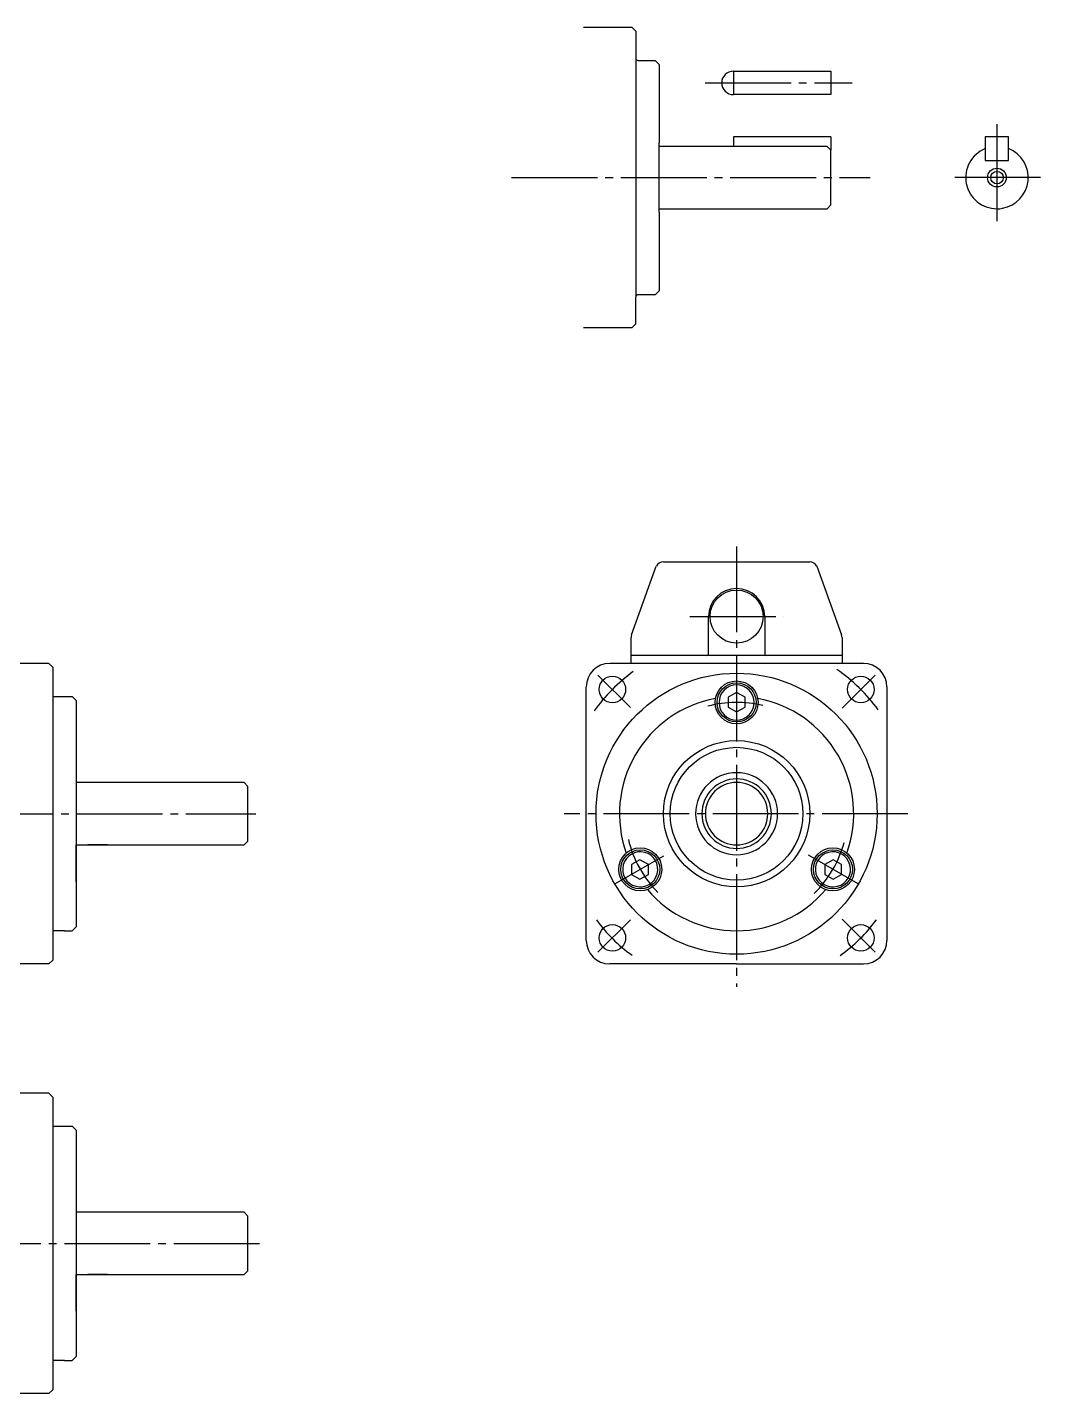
# Model space of a CAD drawing. Extents: x -147 to 165, y -93 to 97.
# Drawn here: x 34.9 to 164.7, y -86.8 to 88.2 of the extents above; entities that cross this region are included whole.
import ezdxf

# ---------------------------------------------------------------- set-up
doc = ezdxf.new("R2010")
doc.units = 0
doc.linetypes.add('DASH_CENTER', pattern=[14, 11, -1, 1, -1])
doc.layers.get('0').update_dxf_attribs({"linetype": 'CONTINUOUS'})

msp = doc.modelspace()

# ---------------------------------------------------------------- linework, layer by layer
at = {"color": 7, "linetype": 'CONTINUOUS'}
for p, q in [((106.16, 88.23), (112.36, 88.23)), ((112.86, 87.73), (112.36, 88.23)), ((112.86, 87.73), (112.86, 84.28)), ((112.86, 84.28), (112.86, 53.68)), ((113.16, 83.98), (115.36, 83.98)), ((115.86, 83.48), (115.36, 83.98)), ((115.86, 83.48), (115.86, 73.43)), ((125.36, 82.61), (137.86, 82.61)), ((125.36, 82.61), (125.36, 79.61)), ((137.86, 82.61), (137.86, 79.61)), ((137.86, 79.61), (125.36, 79.61)), ((125.36, 74.18), (125.36, 72.98)), ((137.86, 74.18), (125.36, 74.18)), ((137.86, 74.18), (137.86, 72.48)), ((157.61, 74.18), (157.61, 72.68)), ((160.61, 74.18), (157.61, 74.18)), ((160.61, 72.68), (160.61, 74.18)), ((115.86, 64.53), (115.86, 73.43)), ((137.36, 72.98), (115.86, 72.98)), ((137.36, 72.98), (137.86, 72.48)), ((137.86, 65.48), (137.86, 72.48)), ((157.61, 72.68), (157.61, 71.18)), ((160.61, 71.18), (160.61, 72.68)), ((157.61, 71.18), (160.61, 71.18)), ((115.86, 64.98), (137.36, 64.98)), ((137.86, 65.48), (137.36, 64.98)), ((115.86, 64.53), (115.86, 54.48)), ((115.36, 53.98), (115.86, 54.48)), ((112.86, 50.23), (112.86, 53.68)), ((115.36, 53.98), (113.16, 53.98)), ((112.36, 49.73), (106.16, 49.73)), ((112.36, 49.73), (112.86, 50.23)), ((116.39, 19.75), (135.15, 19.75)), ((112.33, 10.41), (115.49, 19.2)), ((112.33, 10.41), (115.49, 19.2)), ((136.04, 19.2), (139.21, 10.41)), ((122.17, 7.95), (122.17, 12.75)), ((129.37, 12.75), (129.37, 7.95)), ((112.27, 6.75), (112.27, 10.08)), ((139.27, 10.08), (139.27, 6.75)), ((121.97, 7.75), (112.27, 7.75)), ((129.57, 7.75), (121.97, 7.75)), ((139.27, 7.75), (129.57, 7.75)), ((37.69, 6.75), (-11.81, 6.75)), ((37.69, 6.75), (38.19, 6.25)), ((38.19, 6.25), (38.19, -31.25)), ((125.77, 6.75), (109.52, 6.75)), ((142.02, 6.75), (125.77, 6.75)), ((106.52, -12.5), (106.52, 3.75)), ((145.02, 3.75), (145.02, -28.75)), ((38.19, 2.5), (40.69, 2.5)), ((41.19, 2), (40.69, 2.5)), ((41.19, 2), (40.69, 2.5)), ((41.19, 2), (41.19, -27)), ((125.77, 3.03), (124.69, 2.41)), ((124.69, 2.41), (124.69, 1.16)), ((126.85, 2.41), (125.77, 3.03)), ((126.85, 1.16), (126.85, 2.41)), ((124.69, 1.16), (125.77, 0.53)), ((125.77, 0.53), (126.85, 1.16)), ((62.69, -8.5), (41.19, -8.5)), ((62.69, -8.5), (63.19, -9)), ((63.19, -16), (63.19, -9)), ((106.52, -28.75), (106.52, -12.5)), ((41.19, -21.2), (41.19, -16.5)), ((41.19, -16.5), (62.69, -16.5)), ((45.2, -16.5), (42.69, -16.5)), ((63.19, -16), (62.69, -16.5)), ((113.4, -18.39), (112.32, -19.02)), ((112.32, -19.02), (112.32, -20.27)), ((114.48, -19.02), (113.4, -18.39)), ((114.48, -20.27), (114.48, -19.02)), ((138.14, -18.39), (137.05, -19.02)), ((137.05, -19.02), (137.05, -20.27)), ((139.22, -19.02), (138.14, -18.39)), ((139.22, -20.27), (139.22, -19.02)), ((112.32, -20.27), (113.4, -20.89)), ((113.4, -20.89), (114.48, -20.27)), ((137.05, -20.27), (138.14, -20.89)), ((138.14, -20.89), (139.22, -20.27)), ((39.69, -27.5), (38.19, -27.5)), ((39.69, -27.5), (40.69, -27.5)), ((40.69, -27.5), (41.19, -27)), ((38.19, -31.25), (37.69, -31.75)), ((37.69, -31.75), (-59.3, -31.75)), ((125.77, -31.75), (109.52, -31.75)), ((125.77, -31.75), (142.02, -31.75)), ((37.69, -48.29), (-11.81, -48.29)), ((37.69, -48.29), (38.19, -48.79)), ((38.19, -48.79), (38.19, -86.29)), ((38.19, -52.54), (40.69, -52.54)), ((41.19, -53.04), (40.69, -52.54)), ((41.19, -53.04), (40.69, -52.54)), ((41.19, -53.04), (41.19, -82.04)), ((62.69, -63.54), (41.19, -63.54)), ((62.69, -63.54), (63.19, -64.04)), ((63.19, -71.04), (63.19, -64.04)), ((41.19, -71.54), (62.69, -71.54)), ((41.19, -76.24), (41.19, -71.54)), ((45.2, -71.54), (42.69, -71.54)), ((63.19, -71.04), (62.69, -71.54)), ((40.69, -82.54), (41.19, -82.04)), ((39.69, -82.54), (38.19, -82.54)), ((39.69, -82.54), (40.69, -82.54)), ((37.69, -86.79), (-26.41, -86.79)), ((38.19, -86.29), (37.69, -86.79))]:
    msp.add_line(p, q, dxfattribs=at)
at = {"color": 1, "linetype": 'DASH_CENTER'}
for p, q in [((121.74, 81.11), (140.57, 81.11)), ((159.11, 75.83), (159.11, 64.98)), ((96.96, 68.98), (142.86, 68.98)), ((164.71, 68.98), (153.51, 68.98)), ((159.11, 64.98), (159.11, 63.38)), ((125.77, 21.74), (125.77, -34.66)), ((119.8, 12.75), (131.8, 12.75)), ((108.02, 5.25), (112.18, 1.09)), ((143.51, 5.25), (139.29, 1.02)), ((-84.74, -12.5), (64.22, -12.5)), ((147.71, -12.5), (103.69, -12.5)), ((110.18, -21.5), (116.45, -17.88)), ((141.36, -21.5), (134.99, -17.82)), ((108.02, -30.25), (112.18, -26.09)), ((143.51, -30.25), (139.29, -26.02)), ((-86.31, -67.54), (65.69, -67.54))]:
    msp.add_line(p, q, dxfattribs=at)
at = {"color": 2, "linetype": 'CONTINUOUS'}
msp.add_circle((159.11, 68.98), 1.2, dxfattribs=at)
at = {"color": 7, "linetype": 'CONTINUOUS'}
for centre, radius in [((159.11, 68.98), 0.8), ((125.77, 12.75), 3.4), ((125.77, -12.5), 18), ((109.86, 3.41), 1.7), ((125.77, 1.75), 2.75), ((125.77, 1.75), 2.5), ((141.68, 3.41), 1.7), ((125.77, -12.5), 9.37), ((125.77, -12.5), 8.5), ((113.43, -19.63), 2.75), ((113.43, -19.63), 2.5), ((138.11, -19.63), 2.75), ((138.11, -19.63), 2.5), ((109.86, -28.41), 1.7), ((109.86, -28.41), 1.7), ((141.68, -28.41), 1.7)]:
    msp.add_circle(centre, radius, dxfattribs=at)
for centre, radius, start, end in [((113.16, 84.28), 0.3, 180, 270), ((125.36, 81.11), 1.5, 90, 180), ((125.36, 81.11), 1.5, 180, 270), ((159.11, 68.98), 4, 112.0243, 270), ((159.11, 68.98), 4, 280.2189, 67.9757), ((159.11, 68.98), 4, 270, 280.2189), ((113.16, 53.68), 0.3, 90, 180), ((116.39, 18.75), 1, 90, 153.4349), ((135.15, 18.75), 1, 26.5651, 90), ((125.77, 12.75), 3.6, 90, 180), ((125.77, 12.75), 3.6, 0, 90), ((113.27, 10.08), 1, 160.1863, 180), ((138.27, 10.08), 1, 0, 19.8137), ((121.97, 7.95), 0.2, 270, 360), ((129.57, 7.95), 0.2, 180, 270), ((109.52, 3.75), 3, 90, 180), ((142.02, 3.75), 3, 0, 90), ((125.77, 1.75), 2.25, 315, 135), ((125.77, -12.5), 15, 100.3828, 199.6172), ((125.77, 1.75), 2.25, 135, 315), ((125.77, -12.5), 15, 340.3828, 79.6172), ((125.77, -12.5), 5.25, 90, 0), ((125.77, -12.5), 4.45, 90, 0), ((125.77, -12.5), 4, 90, 270), ((125.77, -12.5), 5.25, 0, 90), ((125.77, -12.5), 4.45, 0, 90), ((125.77, -12.5), 4, 0, 90), ((125.77, -12.5), 4, 270, 0), ((113.43, -19.63), 2.25, 75, 255), ((113.43, -19.63), 2.25, 255, 75), ((138.11, -19.63), 2.25, 15, 195), ((138.11, -19.63), 2.25, 195, 15), ((125.77, -12.5), 15, 220.3828, 319.6172), ((109.52, -28.75), 3, 180, 270), ((142.02, -28.75), 3, 270, 0)]:
    msp.add_arc(centre, radius, start, end, dxfattribs=at)
at = {"color": 1, "linetype": 'DASH_CENTER'}
for centre, radius, start, end in [((125.77, -12.5), 22.5, 125.9997, 144.2237), ((125.77, -12.5), 22.5, 36.257, 55.1813), ((125.77, -12.5), 14.25, 76.3009, 105), ((125.77, -12.5), 14.25, 193.4198, 225), ((125.77, -12.5), 14.25, 314.2091, 345), ((123.76, -14.63), 19.63, 215.6783, 234.5689), ((125.77, -12.5), 22.5, 306.1845, 322.8346)]:
    msp.add_arc(centre, radius, start, end, dxfattribs=at)

doc.saveas('drawing.dxf')
